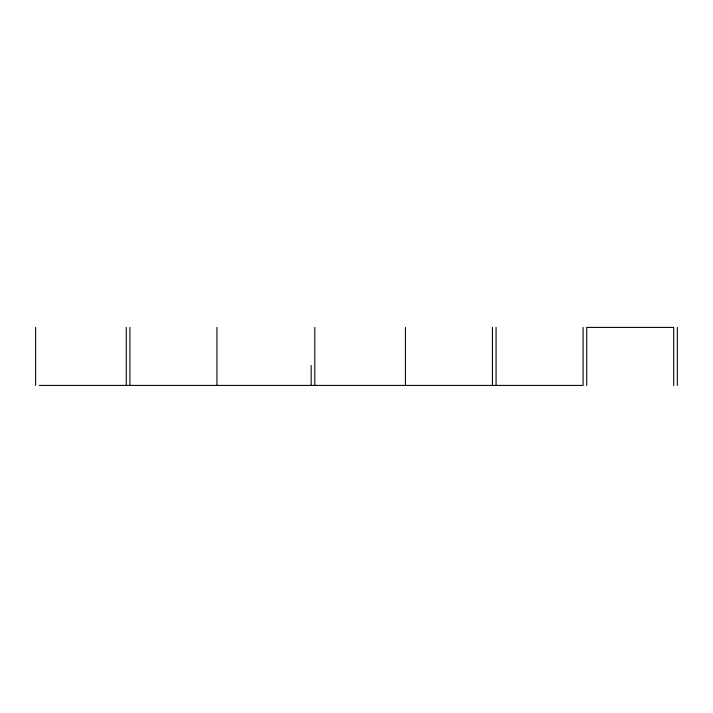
<?xml version="1.0" encoding="UTF-8"?>
<svg xmlns="http://www.w3.org/2000/svg" width="713" height="713" viewBox="0 0 713 713"><rect width="100%" height="100%" fill="white"/><g stroke="black" fill="none" stroke-linecap="round" stroke-linejoin="round"><path stroke-width="1.07" d="M587.316 327.41L673.723 327.41L673.723 385.59M39.277 385.412L583.091 385.412L583.091 327.41M677.35 327.41L677.35 385.412M586.719 327.41L586.719 385.412M496.079 327.41L496.079 385.412M492.451 327.41L492.451 385.412M405.447 327.41L405.447 385.412M314.807 327.41L314.807 385.412M311.18 365.475L311.18 385.412M216.921 327.41L216.921 385.412M129.909 327.41L129.909 385.412M126.281 327.41L126.281 385.412M35.65 327.41L35.65 385.412"/></g></svg>
